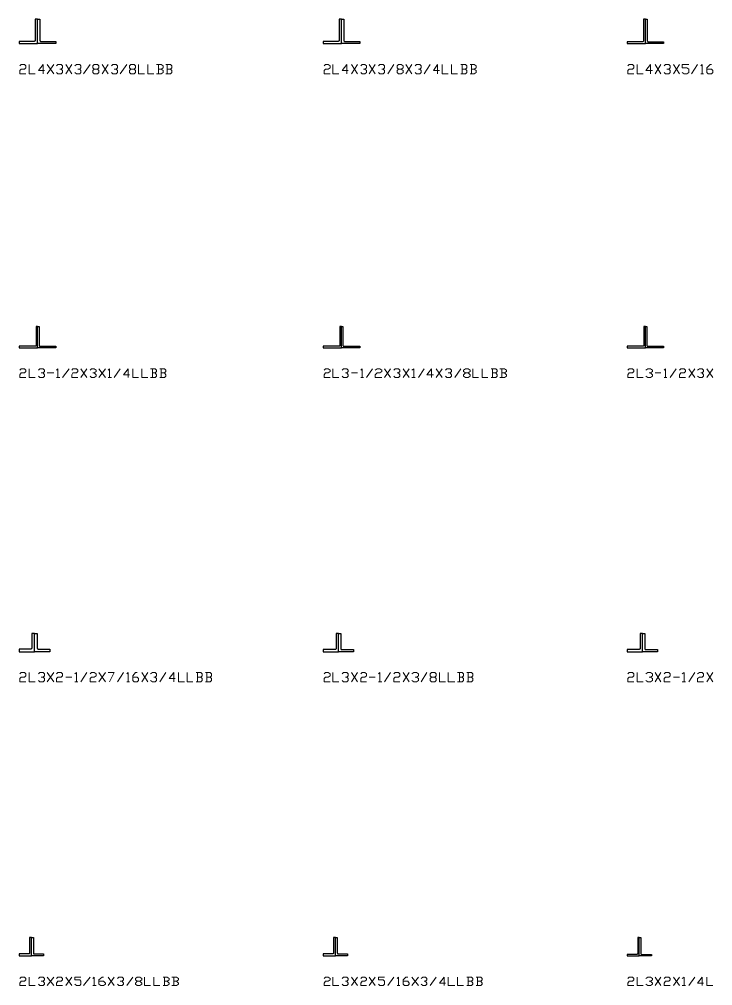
# Model space of a CAD drawing. Header units: inches. Extents: x 0 to 985, y -1555 to 12.
# Drawn here: x 250 to 364.1, y -954.9 to -796 of the extents above; entities that cross this region are included whole.
import ezdxf

# ---------------------------------------------------------------- set-up
doc = ezdxf.new("R2010")
doc.units = ezdxf.units.IN
doc.header["$MEASUREMENT"] = 0
doc.layers.add('AISC_STEEL', color=7, linetype='Continuous')

msp = doc.modelspace()

# ---------------------------------------------------------------- linework, layer by layer
at = {"color": 3, "lineweight": 0}
for points in [[(250.11, -803.65), (250.33, -803.43), (250.87, -803.43), (251.09, -803.65), (251.09, -803.98), (250.87, -804.19), (250.33, -804.19), (250.11, -804.41), (250.11, -804.96), (251.09, -804.96)], [(251.64, -803.43), (251.64, -804.96), (252.62, -804.96)], [(254.15, -804.41), (253.16, -804.41), (253.93, -803.43), (253.93, -804.96)], [(254.58, -804.96), (255.67, -803.43)], [(254.58, -803.43), (255.67, -804.96)], [(256.11, -803.65), (256.33, -803.43), (256.87, -803.43), (257.09, -803.65), (257.09, -803.98), (256.87, -804.19), (256.65, -804.19)], [(257.64, -804.96), (258.62, -803.43)], [(257.64, -803.43), (258.62, -804.96)], [(259.16, -803.65), (259.38, -803.43), (259.93, -803.43), (260.14, -803.65), (260.14, -803.98), (259.93, -804.19), (259.6, -804.19)], [(260.58, -804.96), (261.67, -803.43)], [(262.87, -804.19), (263.09, -804.41), (263.09, -804.74), (262.87, -804.96), (262.32, -804.96), (262.11, -804.74), (262.11, -804.41), (262.32, -804.19), (262.87, -804.19), (263.09, -803.98), (263.09, -803.65), (262.87, -803.43), (262.32, -803.43), (262.11, -803.65), (262.11, -803.98), (262.32, -804.19)], [(263.63, -804.96), (264.61, -803.43)], [(263.63, -803.43), (264.61, -804.96)], [(265.16, -803.65), (265.38, -803.43), (265.92, -803.43), (266.14, -803.65), (266.14, -803.98), (265.92, -804.19), (265.6, -804.19)], [(266.58, -804.96), (267.67, -803.43)], [(268.87, -804.19), (269.09, -804.41), (269.09, -804.74), (268.87, -804.96), (268.32, -804.96), (268.1, -804.74), (268.1, -804.41), (268.32, -804.19), (268.87, -804.19), (269.09, -803.98), (269.09, -803.65), (268.87, -803.43), (268.32, -803.43), (268.1, -803.65), (268.1, -803.98), (268.32, -804.19)], [(269.63, -803.43), (269.63, -804.96), (270.61, -804.96)], [(271.16, -803.43), (271.16, -804.96), (272.14, -804.96)], [(273.34, -804.19), (273.67, -803.98), (273.67, -803.65), (273.34, -803.43), (272.58, -803.43)], [(272.9, -803.43), (272.9, -804.96)], [(274.87, -804.19), (275.08, -803.98), (275.08, -803.65), (274.87, -803.43), (274.1, -803.43)], [(274.32, -803.43), (274.32, -804.96)], [(300.17, -803.65), (300.38, -803.43), (300.82, -803.43), (301.15, -803.65), (301.15, -803.98), (300.82, -804.19), (300.38, -804.19), (300.17, -804.41), (300.17, -804.96), (301.15, -804.96)], [(301.58, -803.43), (301.58, -804.96), (302.56, -804.96)], [(304.09, -804.41), (303.11, -804.41), (303.87, -803.43), (303.87, -804.96)], [(304.64, -804.96), (305.62, -803.43)], [(304.64, -803.43), (305.62, -804.96)], [(306.16, -803.65), (306.38, -803.43), (306.82, -803.43), (307.14, -803.65), (307.14, -803.98), (306.82, -804.19), (306.6, -804.19)], [(307.58, -804.96), (308.56, -803.43)], [(307.58, -803.43), (308.56, -804.96)], [(309.11, -803.65), (309.33, -803.43), (309.87, -803.43), (310.09, -803.65), (310.09, -803.98), (309.87, -804.19), (309.65, -804.19)], [(310.63, -804.96), (311.62, -803.43)], [(312.82, -804.19), (313.14, -804.41), (313.14, -804.74), (312.82, -804.96), (312.38, -804.96), (312.16, -804.74), (312.16, -804.41), (312.38, -804.19), (312.82, -804.19), (313.14, -803.98), (313.14, -803.65), (312.82, -803.43), (312.38, -803.43), (312.16, -803.65), (312.16, -803.98), (312.38, -804.19)], [(313.58, -804.96), (314.56, -803.43)], [(313.58, -803.43), (314.56, -804.96)], [(315.11, -803.65), (315.32, -803.43), (315.87, -803.43), (316.09, -803.65), (316.09, -803.98), (315.87, -804.19), (315.65, -804.19)], [(316.63, -804.96), (317.61, -803.43)], [(319.14, -804.41), (318.16, -804.41), (318.81, -803.43), (318.81, -804.96)], [(319.58, -803.43), (319.58, -804.96), (320.56, -804.96)], [(321.1, -803.43), (321.1, -804.96), (322.08, -804.96)], [(323.39, -804.19), (323.61, -803.98), (323.61, -803.65), (323.39, -803.43), (322.63, -803.43)], [(322.85, -803.43), (322.85, -804.96)], [(324.81, -804.19), (325.14, -803.98), (325.14, -803.65), (324.81, -803.43), (324.16, -803.43)], [(324.37, -803.43), (324.37, -804.96)], [(350.11, -803.65), (350.33, -803.43), (350.87, -803.43), (351.09, -803.65), (351.09, -803.98), (350.87, -804.19), (350.33, -804.19), (350.11, -804.41), (350.11, -804.96), (351.09, -804.96)], [(351.64, -803.43), (351.64, -804.96), (352.62, -804.96)], [(354.15, -804.41), (353.06, -804.41), (353.82, -803.43), (353.82, -804.96)], [(354.58, -804.96), (355.56, -803.43)], [(354.58, -803.43), (355.56, -804.96)], [(356.11, -803.65), (356.33, -803.43), (356.87, -803.43), (357.09, -803.65), (357.09, -803.98), (356.87, -804.19), (356.54, -804.19)], [(357.64, -804.96), (358.62, -803.43)], [(357.64, -803.43), (358.62, -804.96)], [(359.05, -804.74), (359.38, -804.96), (359.82, -804.96), (360.14, -804.74), (360.14, -804.19), (359.82, -803.98), (359.05, -803.98), (359.05, -803.43), (360.14, -803.43)], [(360.58, -804.96), (361.56, -803.43)], [(362.11, -803.65), (362.32, -803.43), (362.32, -804.96)], [(363.09, -804.19), (363.85, -804.19), (364.07, -804.41), (364.07, -804.74), (363.85, -804.96), (363.31, -804.96), (363.09, -804.74), (363.09, -803.98), (363.63, -803.43), (363.85, -803.43)], [(256.87, -804.19), (257.09, -804.41), (257.09, -804.74), (256.87, -804.96), (256.33, -804.96), (256.11, -804.74)], [(259.93, -804.19), (260.14, -804.41), (260.14, -804.74), (259.93, -804.96), (259.38, -804.96), (259.16, -804.74)], [(265.92, -804.19), (266.14, -804.41), (266.14, -804.74), (265.92, -804.96), (265.38, -804.96), (265.16, -804.74)], [(272.58, -804.96), (273.34, -804.96), (273.67, -804.74), (273.67, -804.41), (273.34, -804.19), (272.9, -804.19)], [(274.1, -804.96), (274.87, -804.96), (275.08, -804.74), (275.08, -804.41), (274.87, -804.19), (274.32, -804.19)], [(306.82, -804.19), (307.14, -804.41), (307.14, -804.74), (306.82, -804.96), (306.38, -804.96), (306.16, -804.74)], [(309.87, -804.19), (310.09, -804.41), (310.09, -804.74), (309.87, -804.96), (309.33, -804.96), (309.11, -804.74)], [(315.87, -804.19), (316.09, -804.41), (316.09, -804.74), (315.87, -804.96), (315.32, -804.96), (315.11, -804.74)], [(322.63, -804.96), (323.39, -804.96), (323.61, -804.74), (323.61, -804.41), (323.39, -804.19), (322.85, -804.19)], [(324.16, -804.96), (324.81, -804.96), (325.14, -804.74), (325.14, -804.41), (324.81, -804.19), (324.37, -804.19)], [(356.87, -804.19), (357.09, -804.41), (357.09, -804.74), (356.87, -804.96), (356.33, -804.96), (356.11, -804.74)], [(362.11, -804.96), (362.54, -804.96)], [(250.11, -853.7), (250.33, -853.48), (250.87, -853.48), (251.09, -853.7), (251.09, -853.92), (250.87, -854.14), (250.33, -854.14), (250.11, -854.47), (250.11, -854.9), (251.09, -854.9)], [(251.64, -853.48), (251.64, -854.9), (252.62, -854.9)], [(253.16, -853.7), (253.38, -853.48), (253.93, -853.48), (254.15, -853.7), (254.15, -853.92), (253.93, -854.14), (253.6, -854.14)], [(253.93, -854.14), (254.15, -854.47), (254.15, -854.68), (253.93, -854.9), (253.38, -854.9), (253.16, -854.68)], [(254.58, -854.14), (255.67, -854.14)], [(256.11, -853.7), (256.33, -853.48), (256.33, -854.9)], [(257.09, -854.9), (258.18, -853.48)], [(258.62, -853.7), (258.83, -853.48), (259.38, -853.48), (259.6, -853.7), (259.6, -853.92), (259.38, -854.14), (258.83, -854.14), (258.62, -854.47), (258.62, -854.9), (259.6, -854.9)], [(260.14, -854.9), (261.12, -853.48)], [(260.14, -853.48), (261.12, -854.9)], [(261.67, -853.7), (261.89, -853.48), (262.32, -853.48), (262.65, -853.7), (262.65, -853.92), (262.32, -854.14), (262.11, -854.14)], [(262.32, -854.14), (262.65, -854.47), (262.65, -854.68), (262.32, -854.9), (261.89, -854.9), (261.67, -854.68)], [(263.09, -854.9), (264.18, -853.48)], [(263.09, -853.48), (264.18, -854.9)], [(264.61, -853.7), (264.83, -853.48), (264.83, -854.9)], [(265.6, -854.9), (266.58, -853.48)], [(268.1, -854.47), (267.12, -854.47), (267.89, -853.48), (267.89, -854.9)], [(268.65, -853.48), (268.65, -854.9), (269.63, -854.9)], [(270.18, -853.48), (270.18, -854.9), (271.16, -854.9)], [(272.36, -854.14), (272.58, -853.92), (272.58, -853.7), (272.36, -853.48), (271.59, -853.48)], [(271.59, -854.9), (272.36, -854.9), (272.58, -854.68), (272.58, -854.47), (272.36, -854.14), (271.92, -854.14)], [(271.92, -853.48), (271.92, -854.9)], [(273.88, -854.14), (274.1, -853.92), (274.1, -853.7), (273.88, -853.48), (273.12, -853.48)], [(273.12, -854.9), (273.88, -854.9), (274.1, -854.68), (274.1, -854.47), (273.88, -854.14), (273.34, -854.14)], [(273.34, -853.48), (273.34, -854.9)], [(300.17, -853.7), (300.38, -853.48), (300.82, -853.48), (301.15, -853.7), (301.15, -853.92), (300.82, -854.14), (300.38, -854.14), (300.17, -854.47), (300.17, -854.9), (301.15, -854.9)], [(301.58, -853.48), (301.58, -854.9), (302.56, -854.9)], [(303.11, -853.7), (303.33, -853.48), (303.87, -853.48), (304.09, -853.7), (304.09, -853.92), (303.87, -854.14), (303.65, -854.14)], [(303.87, -854.14), (304.09, -854.47), (304.09, -854.68), (303.87, -854.9), (303.33, -854.9), (303.11, -854.68)], [(304.64, -854.14), (305.62, -854.14)], [(306.16, -853.7), (306.38, -853.48), (306.38, -854.9)], [(307.14, -854.9), (308.13, -853.48)], [(308.56, -853.7), (308.89, -853.48), (309.33, -853.48), (309.65, -853.7), (309.65, -853.92), (309.33, -854.14), (308.89, -854.14), (308.56, -854.47), (308.56, -854.9), (309.65, -854.9)], [(310.09, -854.9), (311.07, -853.48)], [(310.09, -853.48), (311.07, -854.9)], [(311.62, -853.7), (311.83, -853.48), (312.38, -853.48), (312.6, -853.7), (312.6, -853.92), (312.38, -854.14), (312.16, -854.14)], [(312.38, -854.14), (312.6, -854.47), (312.6, -854.68), (312.38, -854.9), (311.83, -854.9), (311.62, -854.68)], [(313.14, -854.9), (314.12, -853.48)], [(313.14, -853.48), (314.12, -854.9)], [(314.56, -853.7), (314.89, -853.48), (314.89, -854.9)], [(315.65, -854.9), (316.63, -853.48)], [(318.16, -854.47), (317.07, -854.47), (317.83, -853.48), (317.83, -854.9)], [(318.59, -854.9), (319.58, -853.48)], [(318.59, -853.48), (319.58, -854.9)], [(320.12, -853.7), (320.34, -853.48), (320.89, -853.48), (321.1, -853.7), (321.1, -853.92), (320.89, -854.14), (320.56, -854.14)], [(320.89, -854.14), (321.1, -854.47), (321.1, -854.68), (320.89, -854.9), (320.34, -854.9), (320.12, -854.68)], [(321.65, -854.9), (322.63, -853.48)], [(323.83, -854.14), (324.16, -854.47), (324.16, -854.68), (323.83, -854.9), (323.39, -854.9), (323.07, -854.68), (323.07, -854.47), (323.39, -854.14), (323.83, -854.14), (324.16, -853.92), (324.16, -853.7), (323.83, -853.48), (323.39, -853.48), (323.07, -853.7), (323.07, -853.92), (323.39, -854.14)], [(324.59, -853.48), (324.59, -854.9), (325.57, -854.9)], [(326.12, -853.48), (326.12, -854.9), (327.1, -854.9)], [(328.41, -854.14), (328.63, -853.92), (328.63, -853.7), (328.41, -853.48), (327.65, -853.48)], [(327.65, -854.9), (328.41, -854.9), (328.63, -854.68), (328.63, -854.47), (328.41, -854.14), (327.86, -854.14)], [(327.86, -853.48), (327.86, -854.9)], [(329.83, -854.14), (330.15, -853.92), (330.15, -853.7), (329.83, -853.48), (329.06, -853.48)], [(329.06, -854.9), (329.83, -854.9), (330.15, -854.68), (330.15, -854.47), (329.83, -854.14), (329.39, -854.14)], [(329.39, -853.48), (329.39, -854.9)], [(350.11, -853.7), (350.33, -853.48), (350.87, -853.48), (351.09, -853.7), (351.09, -853.92), (350.87, -854.14), (350.33, -854.14), (350.11, -854.47), (350.11, -854.9), (351.09, -854.9)], [(351.64, -853.48), (351.64, -854.9), (352.62, -854.9)], [(353.06, -853.7), (353.38, -853.48), (353.82, -853.48), (354.15, -853.7), (354.15, -853.92), (353.82, -854.14), (353.6, -854.14)], [(353.82, -854.14), (354.15, -854.47), (354.15, -854.68), (353.82, -854.9), (353.38, -854.9), (353.06, -854.68)], [(354.58, -854.14), (355.56, -854.14)], [(356.11, -853.7), (356.33, -853.48), (356.33, -854.9)], [(357.09, -854.9), (358.07, -853.48)], [(358.62, -853.7), (358.83, -853.48), (359.38, -853.48), (359.6, -853.7), (359.6, -853.92), (359.38, -854.14), (358.83, -854.14), (358.62, -854.47), (358.62, -854.9), (359.6, -854.9)], [(360.14, -854.9), (361.12, -853.48)], [(360.14, -853.48), (361.12, -854.9)], [(361.56, -853.7), (361.89, -853.48), (362.32, -853.48), (362.54, -853.7), (362.54, -853.92), (362.32, -854.14), (362.11, -854.14)], [(362.32, -854.14), (362.54, -854.47), (362.54, -854.68), (362.32, -854.9), (361.89, -854.9), (361.56, -854.68)], [(363.09, -854.9), (364.07, -853.48)], [(363.09, -853.48), (364.07, -854.9)], [(256.11, -854.9), (256.65, -854.9)], [(264.61, -854.9), (265.16, -854.9)], [(306.16, -854.9), (306.6, -854.9)], [(314.56, -854.9), (315.11, -854.9)], [(356.11, -854.9), (356.54, -854.9)], [(250.11, -903.65), (250.33, -903.43), (250.87, -903.43), (251.09, -903.65), (251.09, -903.98), (250.87, -904.19), (250.33, -904.19), (250.11, -904.41), (250.11, -904.96), (251.09, -904.96)], [(251.64, -903.43), (251.64, -904.96), (252.62, -904.96)], [(253.16, -903.65), (253.38, -903.43), (253.93, -903.43), (254.15, -903.65), (254.15, -903.98), (253.93, -904.19), (253.6, -904.19)], [(254.58, -904.96), (255.67, -903.43)], [(254.58, -903.43), (255.67, -904.96)], [(256.11, -903.65), (256.33, -903.43), (256.87, -903.43), (257.09, -903.65), (257.09, -903.98), (256.87, -904.19), (256.33, -904.19), (256.11, -904.41), (256.11, -904.96), (257.09, -904.96)], [(259.16, -903.65), (259.38, -903.43), (259.38, -904.96)], [(260.14, -904.96), (261.12, -903.43)], [(261.67, -903.65), (261.89, -903.43), (262.32, -903.43), (262.65, -903.65), (262.65, -903.98), (262.32, -904.19), (261.89, -904.19), (261.67, -904.41), (261.67, -904.96), (262.65, -904.96)], [(263.09, -904.96), (264.18, -903.43)], [(263.09, -903.43), (264.18, -904.96)], [(264.61, -903.43), (265.6, -903.43), (264.83, -904.96)], [(266.14, -904.96), (267.12, -903.43)], [(267.67, -903.65), (267.89, -903.43), (267.89, -904.96)], [(268.65, -904.19), (269.41, -904.19), (269.63, -904.41), (269.63, -904.74), (269.41, -904.96), (268.87, -904.96), (268.65, -904.74), (268.65, -903.98), (269.09, -903.43), (269.41, -903.43)], [(270.18, -904.96), (271.16, -903.43)], [(270.18, -903.43), (271.16, -904.96)], [(271.59, -903.65), (271.92, -903.43), (272.36, -903.43), (272.58, -903.65), (272.58, -903.98), (272.36, -904.19), (272.14, -904.19)], [(273.12, -904.96), (274.1, -903.43)], [(275.63, -904.41), (274.65, -904.41), (275.41, -903.43), (275.41, -904.96)], [(276.17, -903.43), (276.17, -904.96), (277.16, -904.96)], [(277.59, -903.43), (277.59, -904.96), (278.57, -904.96)], [(279.88, -904.19), (280.1, -903.98), (280.1, -903.65), (279.88, -903.43), (279.12, -903.43)], [(279.34, -903.43), (279.34, -904.96)], [(281.41, -904.19), (281.63, -903.98), (281.63, -903.65), (281.41, -903.43), (280.65, -903.43)], [(280.86, -903.43), (280.86, -904.96)], [(300.17, -903.65), (300.38, -903.43), (300.82, -903.43), (301.15, -903.65), (301.15, -903.98), (300.82, -904.19), (300.38, -904.19), (300.17, -904.41), (300.17, -904.96), (301.15, -904.96)], [(301.58, -903.43), (301.58, -904.96), (302.56, -904.96)], [(303.11, -903.65), (303.33, -903.43), (303.87, -903.43), (304.09, -903.65), (304.09, -903.98), (303.87, -904.19), (303.65, -904.19)], [(304.64, -904.96), (305.62, -903.43)], [(304.64, -903.43), (305.62, -904.96)], [(306.16, -903.65), (306.38, -903.43), (306.82, -903.43), (307.14, -903.65), (307.14, -903.98), (306.82, -904.19), (306.38, -904.19), (306.16, -904.41), (306.16, -904.96), (307.14, -904.96)], [(309.11, -903.65), (309.33, -903.43), (309.33, -904.96)], [(310.09, -904.96), (311.07, -903.43)], [(311.62, -903.65), (311.83, -903.43), (312.38, -903.43), (312.6, -903.65), (312.6, -903.98), (312.38, -904.19), (311.83, -904.19), (311.62, -904.41), (311.62, -904.96), (312.6, -904.96)], [(313.14, -904.96), (314.12, -903.43)], [(313.14, -903.43), (314.12, -904.96)], [(314.56, -903.65), (314.89, -903.43), (315.32, -903.43), (315.65, -903.65), (315.65, -903.98), (315.32, -904.19), (315.11, -904.19)], [(316.09, -904.96), (317.07, -903.43)], [(318.38, -904.19), (318.59, -904.41), (318.59, -904.74), (318.38, -904.96), (317.83, -904.96), (317.61, -904.74), (317.61, -904.41), (317.83, -904.19), (318.38, -904.19), (318.59, -903.98), (318.59, -903.65), (318.38, -903.43), (317.83, -903.43), (317.61, -903.65), (317.61, -903.98), (317.83, -904.19)], [(319.14, -903.43), (319.14, -904.96), (320.12, -904.96)], [(320.56, -903.43), (320.56, -904.96), (321.65, -904.96)], [(322.85, -904.19), (323.07, -903.98), (323.07, -903.65), (322.85, -903.43), (322.08, -903.43)], [(322.41, -903.43), (322.41, -904.96)], [(324.37, -904.19), (324.59, -903.98), (324.59, -903.65), (324.37, -903.43), (323.61, -903.43)], [(323.83, -903.43), (323.83, -904.96)], [(350.11, -903.65), (350.33, -903.43), (350.87, -903.43), (351.09, -903.65), (351.09, -903.98), (350.87, -904.19), (350.33, -904.19), (350.11, -904.41), (350.11, -904.96), (351.09, -904.96)], [(351.64, -903.43), (351.64, -904.96), (352.62, -904.96)], [(353.06, -903.65), (353.38, -903.43), (353.82, -903.43), (354.15, -903.65), (354.15, -903.98), (353.82, -904.19), (353.6, -904.19)], [(354.58, -904.96), (355.56, -903.43)], [(354.58, -903.43), (355.56, -904.96)], [(356.11, -903.65), (356.33, -903.43), (356.87, -903.43), (357.09, -903.65), (357.09, -903.98), (356.87, -904.19), (356.33, -904.19), (356.11, -904.41), (356.11, -904.96), (357.09, -904.96)], [(359.05, -903.65), (359.38, -903.43), (359.38, -904.96)], [(360.14, -904.96), (361.12, -903.43)], [(361.56, -903.65), (361.89, -903.43), (362.32, -903.43), (362.54, -903.65), (362.54, -903.98), (362.32, -904.19), (361.89, -904.19), (361.56, -904.41), (361.56, -904.96), (362.54, -904.96)], [(363.09, -904.96), (364.07, -903.43)], [(363.09, -903.43), (364.07, -904.96)], [(253.93, -904.19), (254.15, -904.41), (254.15, -904.74), (253.93, -904.96), (253.38, -904.96), (253.16, -904.74)], [(257.64, -904.19), (258.62, -904.19)], [(259.16, -904.96), (259.6, -904.96)], [(267.67, -904.96), (268.1, -904.96)], [(272.36, -904.19), (272.58, -904.41), (272.58, -904.74), (272.36, -904.96), (271.92, -904.96), (271.59, -904.74)], [(279.12, -904.96), (279.88, -904.96), (280.1, -904.74), (280.1, -904.41), (279.88, -904.19), (279.34, -904.19)], [(280.65, -904.96), (281.41, -904.96), (281.63, -904.74), (281.63, -904.41), (281.41, -904.19), (280.86, -904.19)], [(303.87, -904.19), (304.09, -904.41), (304.09, -904.74), (303.87, -904.96), (303.33, -904.96), (303.11, -904.74)], [(307.58, -904.19), (308.56, -904.19)], [(309.11, -904.96), (309.65, -904.96)], [(315.32, -904.19), (315.65, -904.41), (315.65, -904.74), (315.32, -904.96), (314.89, -904.96), (314.56, -904.74)], [(322.08, -904.96), (322.85, -904.96), (323.07, -904.74), (323.07, -904.41), (322.85, -904.19), (322.41, -904.19)], [(323.61, -904.96), (324.37, -904.96), (324.59, -904.74), (324.59, -904.41), (324.37, -904.19), (323.83, -904.19)], [(353.82, -904.19), (354.15, -904.41), (354.15, -904.74), (353.82, -904.96), (353.38, -904.96), (353.06, -904.74)], [(357.64, -904.19), (358.62, -904.19)], [(359.05, -904.96), (359.6, -904.96)], [(250.11, -953.7), (250.33, -953.49), (250.87, -953.49), (251.09, -953.7), (251.09, -953.92), (250.87, -954.14), (250.33, -954.14), (250.11, -954.47), (250.11, -954.9), (251.09, -954.9)], [(251.64, -953.49), (251.64, -954.9), (252.62, -954.9)], [(253.16, -953.7), (253.38, -953.49), (253.93, -953.49), (254.15, -953.7), (254.15, -953.92), (253.93, -954.14), (253.6, -954.14)], [(253.93, -954.14), (254.15, -954.47), (254.15, -954.68), (253.93, -954.9), (253.38, -954.9), (253.16, -954.68)], [(254.58, -954.9), (255.67, -953.49)], [(254.58, -953.49), (255.67, -954.9)], [(256.11, -953.7), (256.33, -953.49), (256.87, -953.49), (257.09, -953.7), (257.09, -953.92), (256.87, -954.14), (256.33, -954.14), (256.11, -954.47), (256.11, -954.9), (257.09, -954.9)], [(257.64, -954.9), (258.62, -953.49)], [(257.64, -953.49), (258.62, -954.9)], [(259.16, -954.68), (259.38, -954.9), (259.93, -954.9), (260.14, -954.68), (260.14, -954.14), (259.93, -953.92), (259.16, -953.92), (259.16, -953.49), (260.14, -953.49)], [(260.58, -954.9), (261.67, -953.49)], [(262.11, -953.7), (262.32, -953.49), (262.32, -954.9)], [(262.11, -954.9), (262.65, -954.9)], [(263.09, -954.14), (263.85, -954.14), (264.18, -954.47), (264.18, -954.68), (263.85, -954.9), (263.41, -954.9), (263.09, -954.68), (263.09, -953.92), (263.63, -953.49), (263.85, -953.49)], [(264.61, -954.9), (265.6, -953.49)], [(264.61, -953.49), (265.6, -954.9)], [(266.14, -953.7), (266.36, -953.49), (266.9, -953.49), (267.12, -953.7), (267.12, -953.92), (266.9, -954.14), (266.58, -954.14)], [(266.9, -954.14), (267.12, -954.47), (267.12, -954.68), (266.9, -954.9), (266.36, -954.9), (266.14, -954.68)], [(267.67, -954.9), (268.65, -953.49)], [(269.85, -954.14), (270.18, -954.47), (270.18, -954.68), (269.85, -954.9), (269.41, -954.9), (269.09, -954.68), (269.09, -954.47), (269.41, -954.14), (269.85, -954.14), (270.18, -953.92), (270.18, -953.7), (269.85, -953.49), (269.41, -953.49), (269.09, -953.7), (269.09, -953.92), (269.41, -954.14)], [(270.61, -953.49), (270.61, -954.9), (271.59, -954.9)], [(272.14, -953.49), (272.14, -954.9), (273.12, -954.9)], [(274.32, -954.14), (274.65, -953.92), (274.65, -953.7), (274.32, -953.49), (273.67, -953.49)], [(273.67, -954.9), (274.32, -954.9), (274.65, -954.68), (274.65, -954.47), (274.32, -954.14), (273.88, -954.14)], [(273.88, -953.49), (273.88, -954.9)], [(275.85, -954.14), (276.17, -953.92), (276.17, -953.7), (275.85, -953.49), (275.08, -953.49)], [(275.08, -954.9), (275.85, -954.9), (276.17, -954.68), (276.17, -954.47), (275.85, -954.14), (275.41, -954.14)], [(275.41, -953.49), (275.41, -954.9)], [(300.17, -953.7), (300.38, -953.49), (300.82, -953.49), (301.15, -953.7), (301.15, -953.92), (300.82, -954.14), (300.38, -954.14), (300.17, -954.47), (300.17, -954.9), (301.15, -954.9)], [(301.58, -953.49), (301.58, -954.9), (302.56, -954.9)], [(303.11, -953.7), (303.33, -953.49), (303.87, -953.49), (304.09, -953.7), (304.09, -953.92), (303.87, -954.14), (303.65, -954.14)], [(303.87, -954.14), (304.09, -954.47), (304.09, -954.68), (303.87, -954.9), (303.33, -954.9), (303.11, -954.68)], [(304.64, -954.9), (305.62, -953.49)], [(304.64, -953.49), (305.62, -954.9)], [(306.16, -953.7), (306.38, -953.49), (306.82, -953.49), (307.14, -953.7), (307.14, -953.92), (306.82, -954.14), (306.38, -954.14), (306.16, -954.47), (306.16, -954.9), (307.14, -954.9)], [(307.58, -954.9), (308.56, -953.49)], [(307.58, -953.49), (308.56, -954.9)], [(309.11, -954.68), (309.33, -954.9), (309.87, -954.9), (310.09, -954.68), (310.09, -954.14), (309.87, -953.92), (309.11, -953.92), (309.11, -953.49), (310.09, -953.49)], [(310.63, -954.9), (311.62, -953.49)], [(312.16, -953.7), (312.38, -953.49), (312.38, -954.9)], [(312.16, -954.9), (312.6, -954.9)], [(313.14, -954.14), (313.91, -954.14), (314.12, -954.47), (314.12, -954.68), (313.91, -954.9), (313.36, -954.9), (313.14, -954.68), (313.14, -953.92), (313.58, -953.49), (313.91, -953.49)], [(314.56, -954.9), (315.65, -953.49)], [(314.56, -953.49), (315.65, -954.9)], [(316.09, -953.7), (316.41, -953.49), (316.85, -953.49), (317.07, -953.7), (317.07, -953.92), (316.85, -954.14), (316.63, -954.14)], [(316.85, -954.14), (317.07, -954.47), (317.07, -954.68), (316.85, -954.9), (316.41, -954.9), (316.09, -954.68)], [(317.61, -954.9), (318.59, -953.49)], [(320.12, -954.47), (319.14, -954.47), (319.9, -953.49), (319.9, -954.9)], [(320.56, -953.49), (320.56, -954.9), (321.65, -954.9)], [(322.08, -953.49), (322.08, -954.9), (323.07, -954.9)], [(324.37, -954.14), (324.59, -953.92), (324.59, -953.7), (324.37, -953.49), (323.61, -953.49)], [(323.61, -954.9), (324.37, -954.9), (324.59, -954.68), (324.59, -954.47), (324.37, -954.14), (323.83, -954.14)], [(323.83, -953.49), (323.83, -954.9)], [(325.9, -954.14), (326.12, -953.92), (326.12, -953.7), (325.9, -953.49), (325.14, -953.49)], [(325.14, -954.9), (325.9, -954.9), (326.12, -954.68), (326.12, -954.47), (325.9, -954.14), (325.36, -954.14)], [(325.36, -953.49), (325.36, -954.9)], [(350.11, -953.7), (350.33, -953.49), (350.87, -953.49), (351.09, -953.7), (351.09, -953.92), (350.87, -954.14), (350.33, -954.14), (350.11, -954.47), (350.11, -954.9), (351.09, -954.9)], [(351.64, -953.49), (351.64, -954.9), (352.62, -954.9)], [(353.06, -953.7), (353.38, -953.49), (353.82, -953.49), (354.15, -953.7), (354.15, -953.92), (353.82, -954.14), (353.6, -954.14)], [(353.82, -954.14), (354.15, -954.47), (354.15, -954.68), (353.82, -954.9), (353.38, -954.9), (353.06, -954.68)], [(354.58, -954.9), (355.56, -953.49)], [(354.58, -953.49), (355.56, -954.9)], [(356.11, -953.7), (356.33, -953.49), (356.87, -953.49), (357.09, -953.7), (357.09, -953.92), (356.87, -954.14), (356.33, -954.14), (356.11, -954.47), (356.11, -954.9), (357.09, -954.9)], [(357.64, -954.9), (358.62, -953.49)], [(357.64, -953.49), (358.62, -954.9)], [(359.05, -953.7), (359.38, -953.49), (359.38, -954.9)], [(359.05, -954.9), (359.6, -954.9)], [(360.14, -954.9), (361.12, -953.49)], [(362.54, -954.47), (361.56, -954.47), (362.32, -953.49), (362.32, -954.9)], [(363.09, -953.49), (363.09, -954.9), (364.07, -954.9)]]:
    msp.add_lwpolyline(points, dxfattribs=at)
at = {"layer": 'AISC_STEEL'}
for points in [[(250, -800), (253, -800), (253, -796), (252.62, -796), (252.62, -799.44), (252.62, -799.46), (252.62, -799.49), (252.61, -799.51), (252.6, -799.53), (252.59, -799.55), (252.57, -799.57), (252.55, -799.59), (252.53, -799.6), (252.51, -799.61), (252.49, -799.62), (252.46, -799.62), (252.44, -799.62), (250, -799.62)], [(256, -800), (253, -800), (253, -796), (253.38, -796), (253.38, -799.44), (253.38, -799.46), (253.38, -799.49), (253.39, -799.51), (253.4, -799.53), (253.41, -799.55), (253.43, -799.57), (253.45, -799.59), (253.47, -799.6), (253.49, -799.61), (253.51, -799.62), (253.54, -799.62), (253.56, -799.62), (256, -799.62)], [(300, -800), (303, -800), (303, -796), (302.62, -796), (302.62, -799.44), (302.62, -799.46), (302.62, -799.49), (302.61, -799.51), (302.6, -799.53), (302.59, -799.55), (302.57, -799.57), (302.55, -799.59), (302.53, -799.6), (302.51, -799.61), (302.49, -799.62), (302.46, -799.62), (302.44, -799.62), (300, -799.62)], [(306, -800), (303, -800), (303, -796), (303.38, -796), (303.38, -799.44), (303.38, -799.46), (303.38, -799.49), (303.39, -799.51), (303.4, -799.53), (303.41, -799.55), (303.43, -799.57), (303.45, -799.59), (303.47, -799.6), (303.49, -799.61), (303.51, -799.62), (303.54, -799.62), (303.56, -799.62), (306, -799.62)], [(350, -800), (353, -800), (353, -796), (352.69, -796), (352.69, -799.53), (352.69, -799.55), (352.68, -799.57), (352.68, -799.59), (352.67, -799.61), (352.65, -799.63), (352.64, -799.64), (352.63, -799.65), (352.61, -799.67), (352.59, -799.68), (352.57, -799.68), (352.55, -799.69), (352.53, -799.69), (350, -799.69)], [(356, -800), (353, -800), (353, -796), (353.31, -796), (353.31, -799.53), (353.31, -799.55), (353.32, -799.57), (353.32, -799.59), (353.33, -799.61), (353.35, -799.63), (353.36, -799.64), (353.37, -799.65), (353.39, -799.67), (353.41, -799.68), (353.43, -799.68), (353.45, -799.69), (353.47, -799.69), (356, -799.69)], [(250, -850), (253, -850), (253, -846.5), (252.75, -846.5), (252.75, -849.62), (252.75, -849.64), (252.75, -849.66), (252.74, -849.67), (252.73, -849.69), (252.72, -849.7), (252.71, -849.71), (252.7, -849.72), (252.69, -849.73), (252.67, -849.74), (252.66, -849.75), (252.64, -849.75), (252.62, -849.75), (250, -849.75)], [(256, -850), (253, -850), (253, -846.5), (253.25, -846.5), (253.25, -849.62), (253.25, -849.64), (253.25, -849.66), (253.26, -849.67), (253.27, -849.69), (253.28, -849.7), (253.29, -849.71), (253.3, -849.72), (253.31, -849.73), (253.33, -849.74), (253.34, -849.75), (253.36, -849.75), (253.38, -849.75), (256, -849.75)], [(300, -850), (303, -850), (303, -846.5), (302.75, -846.5), (302.75, -849.62), (302.75, -849.64), (302.75, -849.66), (302.74, -849.67), (302.73, -849.69), (302.72, -849.7), (302.71, -849.71), (302.7, -849.72), (302.69, -849.73), (302.67, -849.74), (302.66, -849.75), (302.64, -849.75), (302.62, -849.75), (300, -849.75)], [(306, -850), (303, -850), (303, -846.5), (303.25, -846.5), (303.25, -849.62), (303.25, -849.64), (303.25, -849.66), (303.26, -849.67), (303.27, -849.69), (303.28, -849.7), (303.29, -849.71), (303.3, -849.72), (303.31, -849.73), (303.33, -849.74), (303.34, -849.75), (303.36, -849.75), (303.38, -849.75), (306, -849.75)], [(350, -850), (353, -850), (353, -846.5), (352.75, -846.5), (352.75, -849.62), (352.75, -849.64), (352.75, -849.66), (352.74, -849.67), (352.73, -849.69), (352.72, -849.7), (352.71, -849.71), (352.7, -849.72), (352.69, -849.73), (352.67, -849.74), (352.66, -849.75), (352.64, -849.75), (352.62, -849.75), (350, -849.75)], [(356, -850), (353, -850), (353, -846.5), (353.25, -846.5), (353.25, -849.62), (353.25, -849.64), (353.25, -849.66), (353.26, -849.67), (353.27, -849.69), (353.28, -849.7), (353.29, -849.71), (353.3, -849.72), (353.31, -849.73), (353.33, -849.74), (353.34, -849.75), (353.36, -849.75), (353.38, -849.75), (356, -849.75)], [(250, -900), (252.5, -900), (252.5, -897), (252.06, -897), (252.06, -899.34), (252.06, -899.37), (252.05, -899.4), (252.05, -899.43), (252.03, -899.45), (252.02, -899.48), (252, -899.5), (251.98, -899.52), (251.95, -899.53), (251.93, -899.55), (251.9, -899.55), (251.87, -899.56), (251.84, -899.56), (250, -899.56)], [(255, -900), (252.5, -900), (252.5, -897), (252.94, -897), (252.94, -899.34), (252.94, -899.37), (252.95, -899.4), (252.95, -899.43), (252.97, -899.45), (252.98, -899.48), (253, -899.5), (253.02, -899.52), (253.05, -899.53), (253.07, -899.55), (253.1, -899.55), (253.13, -899.56), (253.16, -899.56), (255, -899.56)], [(300, -900), (302.5, -900), (302.5, -897), (302.12, -897), (302.12, -899.44), (302.12, -899.46), (302.12, -899.49), (302.11, -899.51), (302.1, -899.53), (302.09, -899.55), (302.07, -899.57), (302.05, -899.59), (302.03, -899.6), (302.01, -899.61), (301.99, -899.62), (301.96, -899.62), (301.94, -899.62), (300, -899.62)], [(305, -900), (302.5, -900), (302.5, -897), (302.88, -897), (302.88, -899.44), (302.88, -899.46), (302.88, -899.49), (302.89, -899.51), (302.9, -899.53), (302.91, -899.55), (302.93, -899.57), (302.95, -899.59), (302.97, -899.6), (302.99, -899.61), (303.01, -899.62), (303.04, -899.62), (303.06, -899.62), (305, -899.62)], [(350, -900), (352.5, -900), (352.5, -897), (352.12, -897), (352.12, -899.44), (352.12, -899.46), (352.12, -899.49), (352.11, -899.51), (352.1, -899.53), (352.09, -899.55), (352.07, -899.57), (352.05, -899.59), (352.03, -899.6), (352.01, -899.61), (351.99, -899.62), (351.96, -899.62), (351.94, -899.62), (350, -899.62)], [(355, -900), (352.5, -900), (352.5, -897), (352.88, -897), (352.88, -899.44), (352.88, -899.46), (352.88, -899.49), (352.89, -899.51), (352.9, -899.53), (352.91, -899.55), (352.93, -899.57), (352.95, -899.59), (352.97, -899.6), (352.99, -899.61), (353.01, -899.62), (353.04, -899.62), (353.06, -899.62), (355, -899.62)], [(250, -950), (252, -950), (252, -947), (251.69, -947), (251.69, -949.53), (251.69, -949.55), (251.68, -949.57), (251.68, -949.59), (251.67, -949.61), (251.65, -949.63), (251.64, -949.64), (251.63, -949.65), (251.61, -949.67), (251.59, -949.68), (251.57, -949.68), (251.55, -949.69), (251.53, -949.69), (250, -949.69)], [(254, -950), (252, -950), (252, -947), (252.31, -947), (252.31, -949.53), (252.31, -949.55), (252.32, -949.57), (252.32, -949.59), (252.33, -949.61), (252.35, -949.63), (252.36, -949.64), (252.37, -949.65), (252.39, -949.67), (252.41, -949.68), (252.43, -949.68), (252.45, -949.69), (252.47, -949.69), (254, -949.69)], [(300, -950), (302, -950), (302, -947), (301.69, -947), (301.69, -949.53), (301.69, -949.55), (301.68, -949.57), (301.68, -949.59), (301.67, -949.61), (301.65, -949.63), (301.64, -949.64), (301.63, -949.65), (301.61, -949.67), (301.59, -949.68), (301.57, -949.68), (301.55, -949.69), (301.53, -949.69), (300, -949.69)], [(304, -950), (302, -950), (302, -947), (302.31, -947), (302.31, -949.53), (302.31, -949.55), (302.32, -949.57), (302.32, -949.59), (302.33, -949.61), (302.35, -949.63), (302.36, -949.64), (302.37, -949.65), (302.39, -949.67), (302.41, -949.68), (302.43, -949.68), (302.45, -949.69), (302.47, -949.69), (304, -949.69)], [(350, -950), (352, -950), (352, -947), (351.75, -947), (351.75, -949.62), (351.75, -949.64), (351.75, -949.66), (351.74, -949.67), (351.73, -949.69), (351.72, -949.7), (351.71, -949.71), (351.7, -949.72), (351.69, -949.73), (351.67, -949.74), (351.66, -949.75), (351.64, -949.75), (351.62, -949.75), (350, -949.75)], [(354, -950), (352, -950), (352, -947), (352.25, -947), (352.25, -949.62), (352.25, -949.64), (352.25, -949.66), (352.26, -949.67), (352.27, -949.69), (352.28, -949.7), (352.29, -949.71), (352.3, -949.72), (352.31, -949.73), (352.33, -949.74), (352.34, -949.75), (352.36, -949.75), (352.38, -949.75), (354, -949.75)]]:
    msp.add_lwpolyline(points, close=True, dxfattribs=at)

doc.saveas('drawing.dxf')
